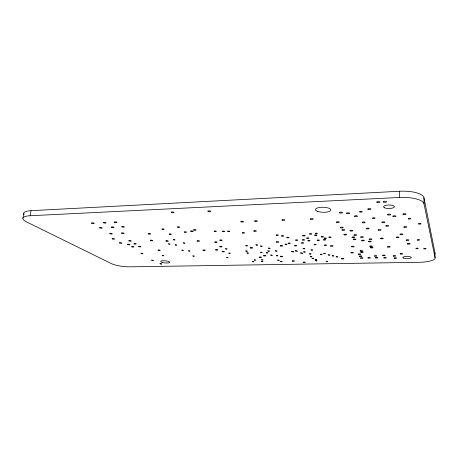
<?xml version="1.0" encoding="UTF-8"?>
<svg xmlns="http://www.w3.org/2000/svg" width="458" height="458" viewBox="0 0 458 458"><rect width="100%" height="100%" fill="white"/><g stroke="black" fill="none" stroke-linecap="round" stroke-linejoin="round"><path stroke-width="0.69" d="M30.165 215.741L31.03 210.68L399.456 191.255A22.139 7.38 -1.1 0 1 423.936 197.701L434.997 252.953L435.077 257.802A17.301 4.299 0.1 0 1 418.933 262.302L130.404 266.831A14.278 3.166 6.5 0 1 111.328 263.585L26.61 221.93A18.2 4.7 9 0 1 30.165 215.741L399.456 197.472A22.202 7.213 -0.9 0 1 424.011 203.821L435.077 257.802M22.94 218.185L23.805 213.193M423.936 197.701L424.011 203.821M399.456 191.255L399.456 197.472M24.108 214.516A18.16 4.815 9.1 0 1 31.03 210.68M434.997 252.953A17.267 4.408 -0.1 0 1 434.837 253.824M291.597 251.614L293.572 251.848L291.597 251.614M295.353 250.852L297.339 251.093L295.353 250.852M300.551 252.965L302.515 253.2L300.551 252.965M303.116 248.505C304.925 249.776 305.801 247.715 303.116 248.505M303.654 251.9C305.429 253.131 306.282 251.144 303.654 251.9M309.459 253.875C311.211 255.083 312.075 253.125 309.459 253.875M311.005 249.931C312.78 251.19 313.69 249.146 311.005 249.931M310.284 256.652C312.007 257.825 312.86 255.93 310.284 256.652M312.127 258.295C313.833 259.451 314.675 257.585 312.127 258.295M315.133 259.48C316.822 260.619 317.675 258.781 315.133 259.48M315.407 260.694C317.085 261.821 317.926 260.007 315.407 260.694M320.4 254.299C322.117 255.512 323.05 253.555 320.4 254.299M323.737 253.354C325.455 254.579 326.417 252.593 323.737 253.354M326.119 261.323C327.768 262.445 328.667 260.636 326.119 261.323M328.237 254.9C329.932 256.108 330.905 254.156 328.237 254.9M332.199 255.799C333.871 256.995 334.861 255.054 332.199 255.799M336.206 256.789C337.861 257.98 338.868 256.056 336.206 256.789M141.035 253.194C141.774 254.642 144.991 253.068 141.035 253.194M173.433 239.637C174.069 240.988 176.651 239.288 173.433 239.637M168.584 243.879C169.248 245.173 171.704 243.553 168.584 243.879M175.242 244.835C175.855 246.123 178.362 244.515 175.242 244.835M151.655 260.127L153.327 260.419L151.655 260.127M162.206 255.444C162.882 256.583 165.075 255.169 162.206 255.444M183.355 242.872C183.927 244.188 186.549 242.54 183.355 242.872M181.9 250.114C182.467 251.328 184.946 249.81 181.9 250.114M160.042 263.739L161.674 264.026L160.042 263.739M188.547 250.824C189.074 252.032 191.604 250.526 188.547 250.824M192.887 255.913C193.385 257.053 195.858 255.638 192.887 255.913M225.554 248.694C225.571 250.005 229.309 248.585 225.554 248.694M228.834 253.028C229.109 254.219 232 252.742 228.834 253.028M245.877 245.517C245.728 246.891 249.799 245.391 245.877 245.517M226.693 257.367C226.979 258.501 229.761 257.098 226.693 257.367M256.022 244.772C255.782 246.164 260.012 244.646 256.022 244.772M245.831 250.892C245.694 252.181 249.633 250.789 245.831 250.892M260.585 245.957C260.316 247.331 264.569 245.831 260.585 245.957M246.994 252.839C246.851 254.098 250.755 252.742 246.994 252.839M268.56 248.081C268.228 249.433 272.533 247.967 268.56 248.081M260.676 252.203C260.425 253.486 264.512 252.106 260.676 252.203M267.861 250.824C267.546 252.129 271.766 250.715 267.861 250.824M266.258 252.627C265.961 253.904 270.111 252.53 266.258 252.627M275.395 250.761C275.018 252.072 279.34 250.652 275.395 250.761M254.304 259.875C254.419 260.98 257.43 259.617 254.304 259.875M252.57 261.489C252.696 262.577 255.656 261.237 252.57 261.489M270.81 255.014C270.483 256.251 274.634 254.923 270.81 255.014M261.61 259.743C261.678 260.854 264.77 259.486 261.61 259.743M261.604 261.329C261.678 262.423 264.73 261.083 261.604 261.329M276.323 255.432C275.956 256.669 280.164 255.341 276.323 255.432M277.788 260.052C277.428 261.22 281.527 259.978 277.788 260.052M280.639 261.3C280.256 262.451 284.361 261.232 280.639 261.3M336.676 222.439A1.471 0.452 1.3 0 0 339.183 222.348A1.471 0.452 1.3 0 0 337.517 221.718A1.471 0.452 1.3 0 0 336.676 222.439M306.923 238.297A1.116 0.315 2.3 0 0 308.801 238.246A1.116 0.315 2.3 0 0 307.478 237.794A1.116 0.315 2.3 0 0 306.923 238.297M382.871 255.61A1.282 0.326 0.7 0 0 385.075 255.57A1.282 0.326 0.7 0 0 383.741 255.1A1.282 0.326 0.7 0 0 382.871 255.61M375.56 257.883A1.26 0.315 0.9 0 0 377.718 257.843A1.26 0.315 0.9 0 0 376.396 257.385A1.26 0.315 0.9 0 0 375.56 257.883M302.686 240.089A1.099 0.309 2.5 0 0 304.541 240.038A1.099 0.309 2.5 0 0 303.225 239.597A1.099 0.309 2.5 0 0 302.686 240.089M352.271 237.519A1.38 0.389 1.1 0 0 354.629 237.45A1.38 0.389 1.1 0 0 353.112 236.901A1.38 0.389 1.1 0 0 352.271 237.519M317.371 211.293A7.74 2.513 1.6 0 0 330.51 210.754A7.74 2.513 1.6 0 0 321.648 207.268A7.74 2.513 1.6 0 0 317.371 211.293M383.621 202.11A1.666 0.555 -0.5 0 0 386.489 201.978A1.666 0.555 -0.5 0 0 384.76 201.222A1.666 0.555 -0.5 0 0 383.621 202.11M378.377 230.162A1.46 0.424 0.3 0 0 380.884 230.082A1.46 0.424 0.3 0 0 379.356 229.487A1.46 0.424 0.3 0 0 378.377 230.162M361.917 240.753A1.368 0.378 0.9 0 0 364.259 240.69A1.368 0.378 0.9 0 0 362.782 240.152A1.368 0.378 0.9 0 0 361.917 240.753M384.01 257.969A1.265 0.321 0.8 0 0 386.186 257.934A1.265 0.321 0.8 0 0 384.875 257.47A1.265 0.321 0.8 0 0 384.01 257.969M254.11 231.21A1.351 0.395 3.7 0 0 256.331 231.13A1.351 0.395 3.7 0 0 254.602 230.569A1.351 0.395 3.7 0 0 254.11 231.21M280.611 256.68A1.191 0.303 3.2 0 0 282.592 256.64A1.191 0.303 3.2 0 0 281.126 256.194A1.191 0.303 3.2 0 0 280.611 256.68M360.921 237.267A1.391 0.395 0.9 0 0 363.303 237.198A1.391 0.395 0.9 0 0 361.797 236.643A1.391 0.395 0.9 0 0 360.921 237.267M295.885 240.284A1.093 0.309 2.7 0 0 297.723 240.232A1.093 0.309 2.7 0 0 296.4 239.792A1.093 0.309 2.7 0 0 295.885 240.284M339.773 212.878A1.546 0.492 1.1 0 0 342.401 212.77A1.546 0.492 1.1 0 0 340.672 212.088A1.546 0.492 1.1 0 0 339.773 212.878M350.261 230.901A1.426 0.418 1.1 0 0 352.7 230.821A1.426 0.418 1.1 0 0 351.126 230.237A1.426 0.418 1.1 0 0 350.261 230.901M362.421 222.691A1.494 0.458 0.6 0 0 364.986 222.599A1.494 0.458 0.6 0 0 363.371 221.964A1.494 0.458 0.6 0 0 362.421 222.691M368.083 209.392A1.597 0.515 0.2 0 0 370.825 209.272A1.597 0.515 0.2 0 0 369.119 208.562A1.597 0.515 0.2 0 0 368.083 209.392M148.684 234.027A1.288 0.349 6.4 0 0 150.659 233.964A1.288 0.349 6.4 0 0 148.804 233.437A1.288 0.349 6.4 0 0 148.684 234.027M215.947 250.011A1.202 0.309 4.7 0 0 217.882 249.965A1.202 0.309 4.7 0 0 216.268 249.501A1.202 0.309 4.7 0 0 215.947 250.011M317.463 240.427A1.111 0.309 2.1 0 0 319.335 240.376A1.111 0.309 2.1 0 0 318.041 239.935A1.111 0.309 2.1 0 0 317.463 240.427M177.881 227.248A1.116 0.321 5.8 0 0 179.639 227.179A1.116 0.321 5.8 0 0 178.07 226.71A1.116 0.321 5.8 0 0 177.881 227.248M374.638 256.137A1.271 0.326 0.9 0 0 376.814 256.096A1.271 0.326 0.9 0 0 375.474 255.633A1.271 0.326 0.9 0 0 374.638 256.137M191.095 231.502A1.317 0.372 5.4 0 0 193.184 231.427A1.317 0.372 5.4 0 0 191.364 230.878A1.317 0.372 5.4 0 0 191.095 231.502M404.048 227.231A1.511 0.441 -0.4 0 0 406.647 227.145A1.511 0.441 -0.4 0 0 405.147 226.527A1.511 0.441 -0.4 0 0 404.048 227.231M242.706 233.059A1.111 0.321 4.1 0 0 244.52 233.002A1.111 0.321 4.1 0 0 243.084 232.544A1.111 0.321 4.1 0 0 242.706 233.059M166.351 241.16A1.242 0.326 5.9 0 0 168.286 241.103A1.242 0.326 5.9 0 0 166.523 240.605A1.242 0.326 5.9 0 0 166.351 241.16M382.138 222.554A1.517 0.458 0 0 0 384.749 222.462A1.517 0.458 0 0 0 383.169 221.827A1.517 0.458 0 0 0 382.138 222.554M400.315 253.984A1.311 0.338 0.3 0 0 402.576 253.938A1.311 0.338 0.3 0 0 401.26 253.457A1.311 0.338 0.3 0 0 400.315 253.984M227.975 231.53A1.111 0.321 4.5 0 0 229.779 231.467A1.111 0.321 4.5 0 0 228.307 231.004A1.111 0.321 4.5 0 0 227.975 231.53M329.073 237.381A1.134 0.321 1.7 0 0 330.997 237.324A1.134 0.321 1.7 0 0 329.697 236.872A1.134 0.321 1.7 0 0 329.073 237.381M222.846 231.571A1.111 0.321 4.6 0 0 224.643 231.508A1.111 0.321 4.6 0 0 223.166 231.05A1.111 0.321 4.6 0 0 222.846 231.571M162.378 229.372A1.105 0.309 6.2 0 0 164.09 229.309A1.105 0.309 6.2 0 0 162.521 228.845A1.105 0.309 6.2 0 0 162.378 229.372M169.666 234.347A1.076 0.298 5.9 0 0 171.344 234.29A1.076 0.298 5.9 0 0 169.821 233.849A1.076 0.298 5.9 0 0 169.666 234.347M184.746 232.229A1.093 0.303 5.6 0 0 186.469 232.172A1.093 0.303 5.6 0 0 184.952 231.719A1.093 0.303 5.6 0 0 184.746 232.229M214.544 231.45A1.105 0.315 4.8 0 0 216.325 231.393A1.105 0.315 4.8 0 0 214.836 230.929A1.105 0.315 4.8 0 0 214.544 231.45M276.46 235.298A1.116 0.321 3.1 0 0 278.315 235.24A1.116 0.321 3.1 0 0 276.93 234.788A1.116 0.321 3.1 0 0 276.46 235.298M323.777 239.998A1.116 0.315 1.9 0 0 325.667 239.946A1.116 0.315 1.9 0 0 324.379 239.5A1.116 0.315 1.9 0 0 323.777 239.998M285.248 244.526A1.065 0.292 3 0 0 287.023 244.48A1.065 0.292 3 0 0 285.718 244.057A1.065 0.292 3 0 0 285.248 244.526M281.853 236.122A1.111 0.315 3 0 0 283.702 236.065A1.111 0.315 3 0 0 282.334 235.612A1.111 0.315 3 0 0 281.853 236.122M288.471 243.467A1.071 0.292 2.9 0 0 290.269 243.421A1.071 0.292 2.9 0 0 288.958 242.998A1.071 0.292 2.9 0 0 288.471 243.467M287.057 237.725A1.105 0.315 2.9 0 0 288.901 237.673A1.105 0.315 2.9 0 0 287.55 237.227A1.105 0.315 2.9 0 0 287.057 237.725M314.32 244.727A1.082 0.298 2.2 0 0 316.146 244.681A1.082 0.298 2.2 0 0 314.881 244.263A1.082 0.298 2.2 0 0 314.32 244.727M294.866 245.831A1.065 0.286 2.7 0 0 296.647 245.786A1.065 0.286 2.7 0 0 295.364 245.374A1.065 0.286 2.7 0 0 294.866 245.831M139.083 246.742A1.197 0.298 6.4 0 0 140.904 246.69A1.197 0.298 6.4 0 0 139.169 246.227A1.197 0.298 6.4 0 0 139.083 246.742M158.422 250.44A1.174 0.292 6 0 0 160.237 250.394A1.174 0.292 6 0 0 158.56 249.948A1.174 0.292 6 0 0 158.422 250.44M103.554 222.754A1.357 0.372 7.7 0 0 105.884 223.035A1.357 0.372 7.7 0 0 104.699 222.33A1.357 0.372 7.7 0 0 103.554 222.754M91.715 223.264A1.351 0.366 7.9 0 0 94.039 223.544A1.351 0.366 7.9 0 0 92.819 222.84A1.351 0.366 7.9 0 0 91.715 223.264M220.126 240.456A1.271 0.349 4.6 0 0 222.176 240.398A1.271 0.349 4.6 0 0 220.481 239.889A1.271 0.349 4.6 0 0 220.126 240.456M114.403 222.29A1.363 0.378 7.4 0 0 116.738 222.577A1.363 0.378 7.4 0 0 115.576 221.861A1.363 0.378 7.4 0 0 114.403 222.29M241.177 221.884A1.408 0.429 4.1 0 0 243.479 221.792A1.408 0.429 4.1 0 0 241.647 221.185A1.408 0.429 4.1 0 0 241.177 221.884M310.679 219.262A1.477 0.458 2 0 0 313.163 219.164A1.477 0.458 2 0 0 311.429 218.523A1.477 0.458 2 0 0 310.679 219.262M259.52 257.407A1.174 0.298 3.7 0 0 261.455 257.367A1.174 0.298 3.7 0 0 259.961 256.932A1.174 0.298 3.7 0 0 259.52 257.407M150.745 240.662A1.242 0.326 6.3 0 0 152.657 240.605A1.242 0.326 6.3 0 0 150.871 240.112A1.242 0.326 6.3 0 0 150.745 240.662M330.733 246.146A1.3 0.355 1.8 0 0 332.943 246.095A1.3 0.355 1.8 0 0 331.46 245.591A1.3 0.355 1.8 0 0 330.733 246.146M99.798 227.884A1.317 0.355 7.6 0 0 102.06 228.158A1.317 0.355 7.6 0 0 100.892 227.483A1.317 0.355 7.6 0 0 99.798 227.884M132.127 246.931A1.191 0.298 6.6 0 0 133.936 246.879A1.191 0.298 6.6 0 0 132.19 246.421A1.191 0.298 6.6 0 0 132.127 246.931M112.25 238.899A1.242 0.315 7.1 0 0 114.386 239.15A1.242 0.315 7.1 0 0 113.315 238.544A1.242 0.315 7.1 0 0 112.25 238.899M109.909 233.672A1.277 0.332 7.3 0 0 112.107 233.935A1.277 0.332 7.3 0 0 111.002 233.294A1.277 0.332 7.3 0 0 109.909 233.672M111.597 227.277A1.328 0.361 7.4 0 0 113.876 227.552A1.328 0.361 7.4 0 0 112.737 226.87A1.328 0.361 7.4 0 0 111.597 227.277M121.673 233.248A1.282 0.343 7 0 0 123.883 233.511A1.282 0.343 7 0 0 122.807 232.87A1.282 0.343 7 0 0 121.673 233.248M121.891 226.865A1.328 0.366 7.2 0 0 124.175 227.139A1.328 0.366 7.2 0 0 123.059 226.458A1.328 0.366 7.2 0 0 121.891 226.865M215.117 242.322A1.254 0.338 4.7 0 0 217.132 242.265A1.254 0.338 4.7 0 0 215.449 241.767A1.254 0.338 4.7 0 0 215.117 242.322M403.149 214.407A1.603 0.498 -0.7 0 0 405.908 214.298A1.603 0.498 -0.7 0 0 404.311 213.611A1.603 0.498 -0.7 0 0 403.149 214.407M406.349 240.318A1.414 0.389 -0.2 0 0 408.794 240.255A1.414 0.389 -0.2 0 0 407.385 239.706A1.414 0.389 -0.2 0 0 406.349 240.318M407.557 243.988A1.391 0.372 -0.1 0 0 409.962 243.925A1.391 0.372 -0.1 0 0 408.582 243.398A1.391 0.372 -0.1 0 0 407.557 243.988M360.286 251.076A1.294 0.338 1.2 0 0 362.496 251.03A1.294 0.338 1.2 0 0 361.093 250.543A1.294 0.338 1.2 0 0 360.286 251.076M351.149 252.856A1.271 0.332 1.4 0 0 353.318 252.816A1.271 0.332 1.4 0 0 351.921 252.341A1.271 0.332 1.4 0 0 351.149 252.856M361.013 252.312A1.282 0.338 1.2 0 0 363.211 252.266A1.282 0.338 1.2 0 0 361.82 251.786A1.282 0.338 1.2 0 0 361.013 252.312M368.118 258.009A1.248 0.315 1.1 0 0 370.259 257.969A1.248 0.315 1.1 0 0 368.925 257.516A1.248 0.315 1.1 0 0 368.118 258.009M369.457 239.385A1.385 0.389 0.7 0 0 371.833 239.322A1.385 0.389 0.7 0 0 370.356 238.773A1.385 0.389 0.7 0 0 369.457 239.385M369.978 246.507A1.334 0.361 0.9 0 0 372.268 246.456A1.334 0.361 0.9 0 0 370.848 245.94A1.334 0.361 0.9 0 0 369.978 246.507M370.665 247.807A1.328 0.355 0.9 0 0 372.938 247.755A1.328 0.355 0.9 0 0 371.53 247.251A1.328 0.355 0.9 0 0 370.665 247.807M354.795 216.457A1.534 0.481 0.7 0 0 357.417 216.353A1.534 0.481 0.7 0 0 355.74 215.689A1.534 0.481 0.7 0 0 354.795 216.457M254.986 221.329A1.42 0.435 3.7 0 0 257.327 221.237A1.42 0.435 3.7 0 0 255.512 220.624A1.42 0.435 3.7 0 0 254.986 221.329M340.735 227.792A1.443 0.429 1.3 0 0 343.185 227.706A1.443 0.429 1.3 0 0 341.571 227.105A1.443 0.429 1.3 0 0 340.735 227.792M282.346 220.235A1.448 0.447 2.9 0 0 284.762 220.143A1.448 0.447 2.9 0 0 282.981 219.514A1.448 0.447 2.9 0 0 282.346 220.235M386.014 226.069A1.494 0.447 0 0 0 388.59 225.983A1.494 0.447 0 0 0 387.044 225.365A1.494 0.447 0 0 0 386.014 226.069M377.043 202.425A1.655 0.55 -0.3 0 0 379.888 202.287A1.655 0.55 -0.3 0 0 378.153 201.537A1.655 0.55 -0.3 0 0 377.043 202.425M276.603 242.185A1.288 0.355 3.2 0 0 278.75 242.127A1.288 0.355 3.2 0 0 277.153 241.612A1.288 0.355 3.2 0 0 276.603 242.185M280.588 245.986A1.265 0.343 3.1 0 0 282.701 245.935A1.265 0.343 3.1 0 0 281.138 245.436A1.265 0.343 3.1 0 0 280.588 245.986M341.765 258.856A1.219 0.309 1.7 0 0 343.844 258.816A1.219 0.309 1.7 0 0 342.475 258.375A1.219 0.309 1.7 0 0 341.765 258.856M393.376 256.108A1.288 0.326 0.5 0 0 395.598 256.068A1.288 0.326 0.5 0 0 394.286 255.598A1.288 0.326 0.5 0 0 393.376 256.108M394.298 258.255A1.277 0.321 0.5 0 0 396.491 258.215A1.277 0.321 0.5 0 0 395.197 257.757A1.277 0.321 0.5 0 0 394.298 258.255M171.761 212.649A1.443 0.441 6.1 0 0 174.017 212.546A1.443 0.441 6.1 0 0 171.985 211.905A1.443 0.441 6.1 0 0 171.761 212.649M208.304 211.596A1.466 0.464 5.1 0 0 210.651 211.487A1.466 0.464 5.1 0 0 208.671 210.829A1.466 0.464 5.1 0 0 208.304 211.596M366.474 228.794A1.46 0.429 0.6 0 0 368.976 228.708A1.46 0.429 0.6 0 0 367.413 228.107A1.46 0.429 0.6 0 0 366.474 228.794M303.322 262.468A1.168 0.286 2.7 0 0 305.286 262.44A1.168 0.286 2.7 0 0 303.894 262.016A1.168 0.286 2.7 0 0 303.322 262.468M292.502 261.163A1.168 0.292 2.9 0 0 294.46 261.129A1.168 0.292 2.9 0 0 293.046 260.705A1.168 0.292 2.9 0 0 292.502 261.163M250.646 248.03A1.231 0.326 3.9 0 0 252.667 247.978A1.231 0.326 3.9 0 0 251.087 247.503A1.231 0.326 3.9 0 0 250.646 248.03M263.871 255.862A1.185 0.303 3.5 0 0 265.829 255.822A1.185 0.303 3.5 0 0 264.329 255.375A1.185 0.303 3.5 0 0 263.871 255.862M203.381 250.406A1.191 0.303 5 0 0 205.281 250.36A1.191 0.303 5 0 0 203.661 249.902A1.191 0.303 5 0 0 203.381 250.406M220.098 246.828A1.225 0.321 4.6 0 0 222.073 246.776A1.225 0.321 4.6 0 0 220.435 246.301A1.225 0.321 4.6 0 0 220.098 246.828M197.501 241.171A1.254 0.338 5.2 0 0 199.499 241.108A1.254 0.338 5.2 0 0 197.776 240.61A1.254 0.338 5.2 0 0 197.501 241.171M342.212 230.179A1.426 0.418 1.3 0 0 344.639 230.099A1.426 0.418 1.3 0 0 343.048 229.51A1.426 0.418 1.3 0 0 342.212 230.179M127.708 244.492A1.208 0.303 6.7 0 0 129.786 244.732A1.208 0.303 6.7 0 0 128.79 244.16A1.208 0.303 6.7 0 0 127.708 244.492M119.532 242.986A1.214 0.303 6.9 0 0 121.622 243.232A1.214 0.303 6.9 0 0 120.597 242.654A1.214 0.303 6.9 0 0 119.532 242.986M134.4 244.005A1.214 0.309 6.6 0 0 136.244 243.954A1.214 0.309 6.6 0 0 134.469 243.484A1.214 0.309 6.6 0 0 134.4 244.005M128.95 240.919A1.231 0.315 6.7 0 0 131.068 241.166A1.231 0.315 6.7 0 0 130.055 240.57A1.231 0.315 6.7 0 0 128.95 240.919M302.921 235.83A1.351 0.389 2.4 0 0 305.194 235.761A1.351 0.389 2.4 0 0 303.58 235.212A1.351 0.389 2.4 0 0 302.921 235.83M324.419 238.435A1.128 0.321 1.9 0 0 326.325 238.378A1.128 0.321 1.9 0 0 325.025 237.925A1.128 0.321 1.9 0 0 324.419 238.435M417.438 240.118A1.191 0.326 -0.4 0 0 419.494 240.066A1.191 0.326 -0.4 0 0 418.337 239.608A1.191 0.326 -0.4 0 0 417.438 240.118M384.588 207.823A5.45 1.763 -0.5 0 0 393.977 207.422A5.45 1.763 -0.5 0 0 388.413 204.995A5.45 1.763 -0.5 0 0 384.588 207.823M403.567 258.083A4.299 1.076 0.3 0 0 410.992 257.957A4.299 1.076 0.3 0 0 406.744 256.406A4.299 1.076 0.3 0 0 403.567 258.083M400.206 234.553A1.454 0.412 -0.2 0 0 402.714 234.479A1.454 0.412 -0.2 0 0 401.254 233.901A1.454 0.412 -0.2 0 0 400.206 234.553M393.084 216.542A1.574 0.487 -0.4 0 0 395.798 216.439A1.574 0.487 -0.4 0 0 394.195 215.764A1.574 0.487 -0.4 0 0 393.084 216.542M416.122 248.642A1.139 0.298 -0.2 0 0 418.085 248.597A1.139 0.298 -0.2 0 0 416.98 248.173A1.139 0.298 -0.2 0 0 416.122 248.642M162.682 262.514A4.557 1.059 5.7 0 0 169.786 262.4A4.557 1.059 5.7 0 0 163.329 260.734A4.557 1.059 5.7 0 0 162.682 262.514M396.353 237.57A1.426 0.401 0 0 0 398.809 237.502A1.426 0.401 0 0 0 397.367 236.946A1.426 0.401 0 0 0 396.353 237.57M387.84 214.865A1.58 0.492 -0.3 0 0 390.56 214.756A1.58 0.492 -0.3 0 0 388.934 214.075A1.58 0.492 -0.3 0 0 387.84 214.865M353.484 239.574A1.368 0.384 1.1 0 0 355.82 239.511A1.368 0.384 1.1 0 0 354.32 238.967A1.368 0.384 1.1 0 0 353.484 239.574M358.431 254.373A1.265 0.326 1.3 0 0 360.601 254.333A1.265 0.326 1.3 0 0 359.221 253.864A1.265 0.326 1.3 0 0 358.431 254.373M360.755 258.175A1.242 0.315 1.3 0 0 362.885 258.135A1.242 0.315 1.3 0 0 361.539 257.682A1.242 0.315 1.3 0 0 360.755 258.175M368.822 241.715A1.368 0.378 0.8 0 0 371.163 241.652A1.368 0.378 0.8 0 0 369.709 241.12A1.368 0.378 0.8 0 0 368.822 241.715M359.656 256.377A1.254 0.321 1.3 0 0 361.803 256.337A1.254 0.321 1.3 0 0 360.446 255.879A1.254 0.321 1.3 0 0 359.656 256.377M423.948 248.826A1.145 0.298 -0.3 0 0 425.929 248.78A1.145 0.298 -0.3 0 0 424.829 248.356A1.145 0.298 -0.3 0 0 423.948 248.826M418.692 223.985A1.288 0.384 -0.9 0 0 420.925 223.905A1.288 0.384 -0.9 0 0 419.671 223.378A1.288 0.384 -0.9 0 0 418.692 223.985M408.439 218.89A1.311 0.401 -0.8 0 0 410.7 218.804A1.311 0.401 -0.8 0 0 409.4 218.254A1.311 0.401 -0.8 0 0 408.439 218.89M380.747 238.675A1.403 0.389 0.4 0 0 383.157 238.612A1.403 0.389 0.4 0 0 381.697 238.057A1.403 0.389 0.4 0 0 380.747 238.675M387.714 247.045A1.345 0.361 0.4 0 0 390.033 246.988A1.345 0.361 0.4 0 0 388.647 246.478A1.345 0.361 0.4 0 0 387.714 247.045M301.799 243.106A1.082 0.298 2.5 0 0 303.62 243.061A1.082 0.298 2.5 0 0 302.326 242.631A1.082 0.298 2.5 0 0 301.799 243.106M321.522 236.952A1.134 0.321 1.9 0 0 323.44 236.895A1.134 0.321 1.9 0 0 322.129 236.437A1.134 0.321 1.9 0 0 321.522 236.952M314.949 235.423A1.134 0.326 2.1 0 0 316.867 235.366A1.134 0.326 2.1 0 0 315.539 234.902A1.134 0.326 2.1 0 0 314.949 235.423M315.425 233.654A1.145 0.332 2.1 0 0 317.36 233.597A1.145 0.332 2.1 0 0 316.02 233.128A1.145 0.332 2.1 0 0 315.425 233.654M309.843 234.107A1.139 0.332 2.2 0 0 311.766 234.044A1.139 0.332 2.2 0 0 310.421 233.58A1.139 0.332 2.2 0 0 309.843 234.107M324.682 245.311A1.088 0.298 2 0 0 326.52 245.265A1.088 0.298 2 0 0 325.272 244.841A1.088 0.298 2 0 0 324.682 245.311M308.108 240.822A1.099 0.309 2.3 0 0 309.963 240.771A1.099 0.309 2.3 0 0 308.658 240.33A1.099 0.309 2.3 0 0 308.108 240.822M222.433 251.728A1.191 0.303 4.5 0 0 224.363 251.682A1.191 0.303 4.5 0 0 222.771 251.23A1.191 0.303 4.5 0 0 222.433 251.728M193.969 230.168A1.328 0.378 5.4 0 0 196.081 230.093A1.328 0.378 5.4 0 0 194.249 229.538A1.328 0.378 5.4 0 0 193.969 230.168M344.153 234.822A1.391 0.401 1.3 0 0 346.529 234.754A1.391 0.401 1.3 0 0 344.977 234.187A1.391 0.401 1.3 0 0 344.153 234.822M351.807 246.77A1.317 0.355 1.3 0 0 354.057 246.713A1.317 0.355 1.3 0 0 352.608 246.209A1.317 0.355 1.3 0 0 351.807 246.77M346.901 213.577A1.546 0.492 0.9 0 0 349.54 213.468A1.546 0.492 0.9 0 0 347.822 212.787A1.546 0.492 0.9 0 0 346.901 213.577M354.16 235.194A1.403 0.401 1 0 0 356.553 235.12A1.403 0.401 1 0 0 355.024 234.559A1.403 0.401 1 0 0 354.16 235.194M372.778 218.351A1.282 0.395 0.2 0 0 374.976 218.266A1.282 0.395 0.2 0 0 373.619 217.716A1.282 0.395 0.2 0 0 372.778 218.351M359.879 211.98A1.311 0.418 0.5 0 0 362.118 211.882A1.311 0.418 0.5 0 0 360.698 211.31A1.311 0.418 0.5 0 0 359.879 211.98"/></g></svg>
